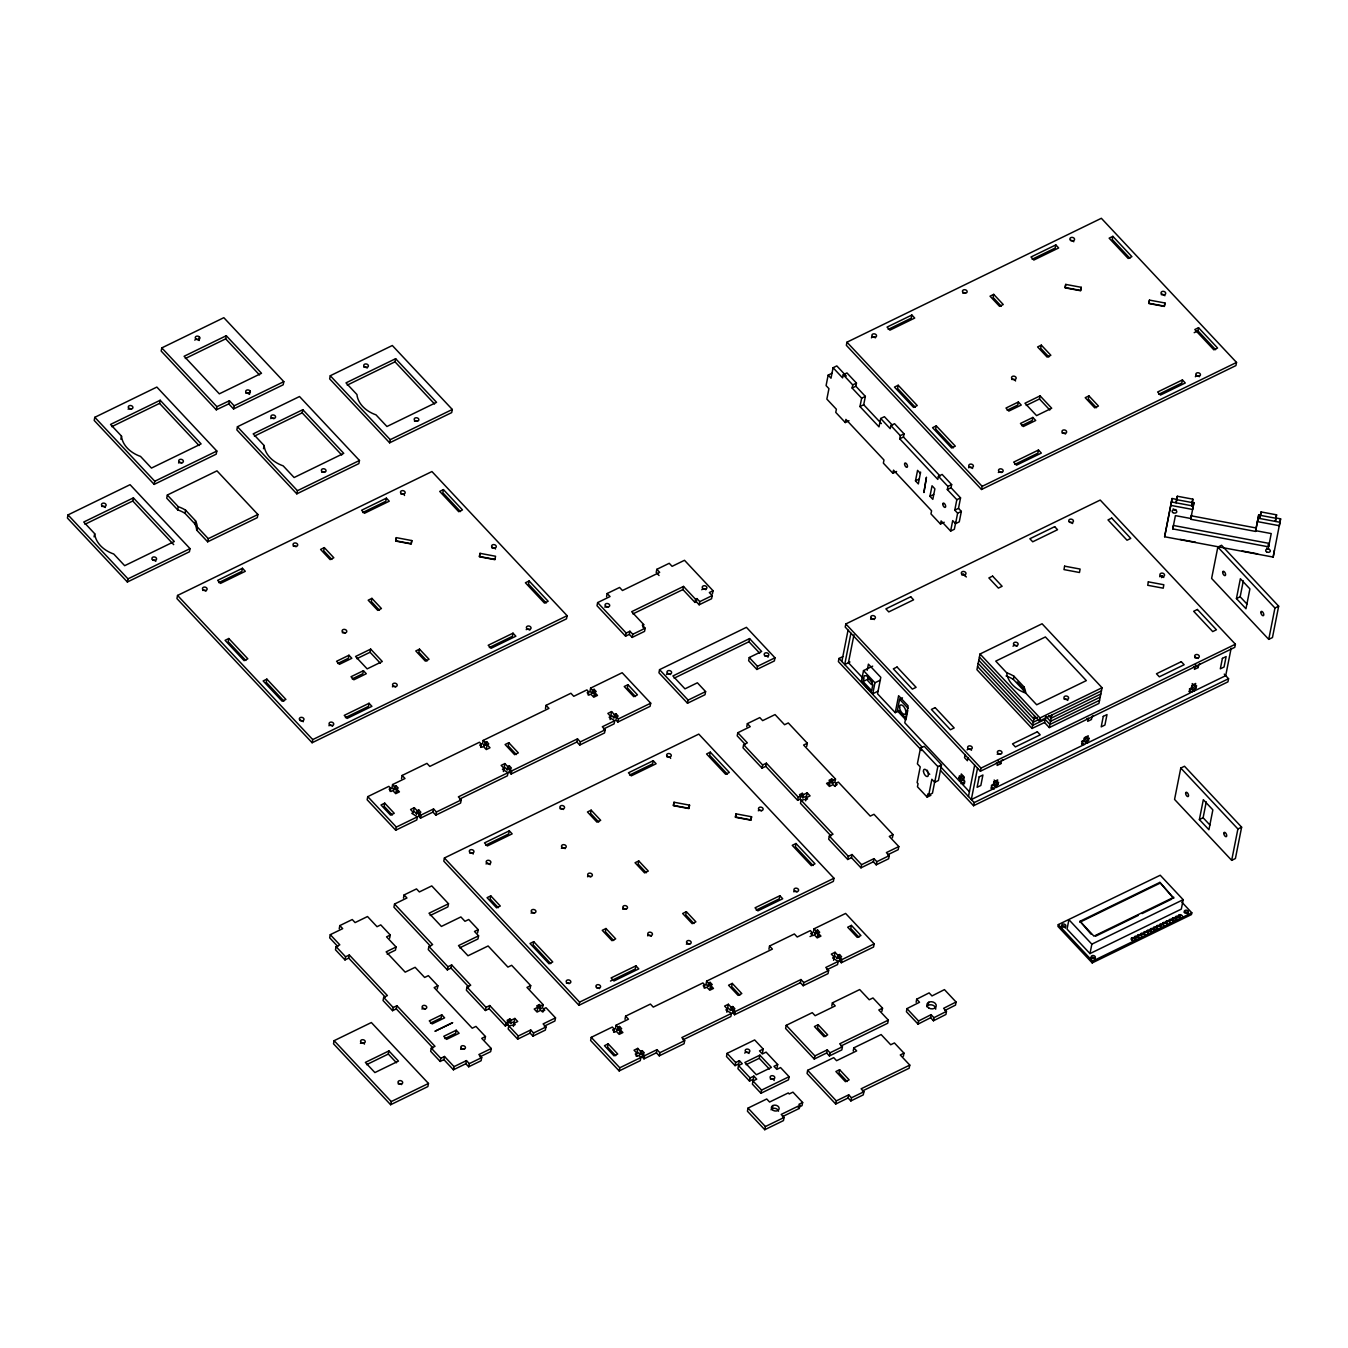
<?xml version="1.0" encoding="UTF-8"?>
<svg xmlns="http://www.w3.org/2000/svg" width="1348" height="1348" viewBox="0 0 1348 1348"><rect width="100%" height="100%" fill="white"/><g stroke="black" fill="none" stroke-linecap="round" stroke-linejoin="round"><path stroke-width="1.5" d="M1134.51 938.831L1136.061 938.815M930.625 1017.723L931.08 1014.673L918.561 1021.009L918.039 1024.109L930.625 1017.723L933.473 1020.773L945.942 1014.454L946.465 1011.371L943.6 1008.321L956.052 1002.002L944.442 989.617L931.99 995.936L929.126 992.886L916.674 999.205L916.151 1002.289M933.473 1020.773L933.928 1017.706L931.08 1014.673M916.674 999.205L919.521 1002.255L906.951 1008.624L906.429 1011.725L918.039 1024.109M928.165 1005.338L928.688 1002.255M956.052 1002.002L955.53 1005.086L944.864 1010.511M396.312 537.65L395.705 541.087L411.207 544.002L411.814 540.565L396.312 537.65L395.689 540.784L411.191 543.699L411.814 540.565M480.04 553.337L479.433 556.775L494.935 559.673L495.559 556.252L480.04 553.337L479.416 556.471L494.935 559.386M674.017 802.245L673.41 805.666L688.912 808.581L689.536 805.144L674.017 802.245L673.393 805.379L688.912 808.278L689.536 805.144M736.042 813.855L735.435 817.292L750.937 820.191L751.561 816.753L736.042 813.855L735.418 816.989L750.937 819.904L751.561 816.753M1065.729 284.411L1065.122 287.849L1080.624 290.747L1081.231 287.309L1065.729 284.411L1065.105 287.545L1080.624 290.443L1081.231 287.309M1149.456 300.099L1148.85 303.519L1164.352 306.434L1164.975 302.997L1149.456 300.099L1148.85 303.233L1164.352 306.131L1164.975 302.997M1192.222 502.282L1193.924 502.602L1190.688 519.266L1255.51 531.415L1258.729 514.751L1260.447 515.071L1261.071 511.937L1276.573 514.835L1275.949 517.969L1280.6 518.845L1273.169 557.078L1164.621 536.757L1172.052 498.507L1176.703 499.383L1177.326 496.249L1192.845 499.148L1191.598 505.719L1192.845 499.148M1172.052 498.507L1170.839 505.382L1192.694 509.477L1193.924 502.602M1177.326 496.249L1176.096 502.821L1176.72 499.687L1192.222 502.585M1172.777 528.905L1173.383 525.467L1269.209 543.413L1268.603 546.85L1172.777 528.905L1175.405 515.627L1190.907 518.525M1190.688 519.266L1191.514 515.088M1256.336 527.236L1255.713 530.674L1271.231 533.572L1268.603 546.85M1258.729 514.751L1257.515 521.625L1279.37 525.72L1280.6 518.845M1261.071 511.937L1259.824 518.508L1260.447 515.374L1275.949 518.272L1275.343 521.406L1276.573 514.835M1273.169 557.078L1274.382 550.22M68.023 514.902L67.4 518.036L127.369 581.999L189.428 551.787L190.034 548.636L130.065 484.69L68.023 514.902L127.993 578.865L127.369 581.999M94.815 417.307L94.192 420.441L154.161 484.387L216.202 454.175L216.826 451.041L156.857 387.078L94.815 417.307L154.784 481.253L154.161 484.387M94.074 536.841L94.697 533.707L83.745 522.03L133.385 497.867L174.313 541.508L124.673 565.688L113.737 554.011A28.662 21.13 11.2 0 1 94.697 533.707M120.865 439.246L121.488 436.112L110.536 424.435L160.176 400.255L201.105 443.913L151.465 468.076L140.529 456.416A28.662 21.13 11.2 0 1 121.488 436.112M233.558 408.95L283.198 384.787L283.821 381.653L223.835 317.69L161.794 347.902L161.17 351.053L216.287 409.826L228.789 403.878L229.413 400.744L234.181 405.815L233.558 408.95L228.789 403.878M84.958 524.271L132.761 501.001L133.385 497.867M111.749 426.676L159.553 403.389L160.176 400.255M167.337 495.036L166.714 498.17L177.666 509.847A28.662 21.13 11.2 0 1 184.996 513.335L194.938 523.934A28.662 21.13 11.2 0 1 196.707 530.135L207.659 541.812L257.299 517.649L257.906 514.498L216.977 470.856L167.337 495.036L178.29 506.696A28.662 21.13 11.2 0 1 185.62 510.201L195.544 520.8A28.662 21.13 11.2 0 1 197.33 527.001L208.283 538.678L207.659 541.812M198.813 340.1L199.437 336.966M177.666 509.847L178.29 506.696M184.996 513.335L185.62 510.201M185.316 358.517L225.672 338.853L226.279 335.719L261.512 373.278L219.32 393.835L184.103 356.276L226.279 335.719M177.548 595.445L176.925 598.579L312.113 742.731L566.497 618.833L567.12 615.699L431.933 471.547L177.548 595.445L312.736 739.597L312.113 742.731M216.287 409.826L216.91 406.692L229.413 400.744M194.938 523.934L195.544 520.8M196.707 530.135L197.33 527.001M237.45 426.743L236.844 429.877L296.813 493.84L358.854 463.611L359.478 460.477L299.509 396.531L237.45 426.743L297.436 490.706L296.813 493.84M249.279 393.902L249.886 390.768M263.5 448.682L264.124 445.548L253.188 433.871L302.811 409.691L343.757 453.349L294.117 477.529L283.164 465.852A28.662 21.13 11.2 0 1 264.124 445.548M228.789 638.514L225.065 640.334L244.106 660.638L247.83 658.818L228.789 638.514L228.166 641.648L245.842 660.503M242.455 568.266L217.635 580.365L220.482 583.398L245.302 571.316L242.455 568.266L241.831 571.4L218.78 582.639M254.401 436.112L302.188 412.842L302.811 409.691M266.87 679.122L263.146 680.942L282.187 701.23L285.911 699.427L266.87 679.122L266.247 682.256L283.923 701.112M330.277 375.738L329.653 378.872L389.639 442.818L451.681 412.606L452.305 409.472L392.319 345.509L330.277 375.738L390.246 439.684L389.639 442.818M324.312 547.625L320.588 549.445L330.108 559.589L333.832 557.769L324.312 547.625L323.688 550.759L331.861 559.454M347.228 385.107L395.015 361.82L395.638 358.686L436.567 402.344L386.943 426.507L375.991 414.847A28.662 21.13 11.2 0 1 356.95 394.543L345.998 382.866L395.638 358.686M348.964 655.246L336.562 661.295L339.41 664.345L351.828 658.296L348.964 655.246L348.357 658.279L337.725 663.469M386.387 498.17L361.584 510.252L364.432 513.302L389.252 501.203L386.387 498.17L385.781 501.304L362.73 512.526M371.913 598.377L368.189 600.197L377.71 610.341L381.433 608.538L371.913 598.377L371.29 601.511L379.462 610.223M363.438 670.681L351.019 676.73L353.884 679.78L366.285 673.73L363.438 670.681L362.831 673.714L352.199 678.903M356.816 658.7L370.06 652.247L370.683 649.113L382.293 661.497L367.162 668.878L355.552 656.493L370.683 649.113M369.066 703.285L344.246 715.367L347.093 718.417L371.913 706.335L369.066 703.285L368.442 706.419L345.391 717.641M389.656 938.174L390.28 935.04L380.759 924.88L377.036 926.699L367.515 916.539L355.097 922.588L352.249 919.538L339.831 925.587L342.695 928.637L330.277 934.67L329.67 937.82L337.826 946.515M339.224 928.721L339.831 925.587M330.277 934.67L339.797 944.83L336.073 946.633L335.467 949.784L344.987 959.928L348.711 958.108L349.317 954.974L387.398 995.582L383.674 997.402L383.051 1000.536L392.571 1010.68L396.295 1008.877L396.919 1005.743L435 1046.334L431.276 1048.154L430.652 1051.288L440.173 1061.449L443.896 1059.629L444.52 1056.495L454.04 1066.639L453.417 1069.79L443.896 1059.629M390.145 791.529L390.768 788.395L388.864 786.356L367.768 796.634L367.145 799.768L395.705 830.216L416.802 819.955L417.425 816.821L411.814 813.333L413.415 812.541L410.567 809.508L414.291 807.688L417.139 810.738L416.515 813.872L413.668 810.822L414.291 807.688M344.987 959.928L345.594 956.794L349.317 954.974M334.136 1040.673L333.512 1043.807L390.634 1104.72L427.855 1086.589L428.479 1083.455L371.357 1022.542L334.136 1040.673L391.24 1101.586L390.634 1104.72M443.441 489.61L439.718 491.413L458.758 511.718L462.482 509.915L443.441 489.61L442.818 492.745L460.494 511.6M384.736 803.155L381.012 804.975L390.532 815.119L394.256 813.316L384.736 803.155L384.113 806.289L392.268 815.001M480.731 747.399L481.354 744.264L479.45 742.243L429.81 766.405L426.945 763.372L402.142 775.454L404.99 778.504L392.588 784.553L391.965 787.687L393.869 789.709L395.486 788.934L396.093 785.783L398.199 788.024L396.582 788.816L395.958 791.95L397.576 791.158M419.514 649.146L415.791 650.949L425.311 661.11L429.035 659.29L419.514 649.146L418.891 652.28L427.046 660.975M393.869 789.709L394.492 786.575L396.093 785.783M401.519 778.588L402.142 775.454M395.705 830.216L396.329 827.082L417.425 816.821M430.181 915.511L447.89 906.884L448.513 903.75L431.764 885.906L419.363 891.938L416.498 888.905L404.097 894.937L406.944 897.987L394.543 904.036L393.919 907.17L430.585 946.262M416.515 813.872L418.133 813.08L418.756 809.946L420.846 812.187L419.245 812.962L418.621 816.113L420.525 818.135L432.927 812.086L433.551 808.952L436.415 812.001L435.792 815.136L432.927 812.086M403.473 898.071L404.097 894.937M420.525 818.135L421.149 815.001L433.551 808.952M390.28 935.04L386.556 936.843L396.076 947.004L395.453 950.138L387.179 954.165M392.571 1010.68L393.195 1007.546L396.919 1005.743M366.555 1064.667L388.308 1054.052L388.932 1050.918L398.469 1061.095L374.896 1072.57L365.359 1062.409L388.932 1050.918M444.402 857.985L443.778 861.136L578.966 1005.288L833.35 881.39L833.974 878.256L698.786 734.104L444.402 857.985L579.589 1002.137L578.966 1005.288M394.543 904.036L432.624 944.628L428.9 946.448L428.276 949.582L447.317 969.886L451.041 968.083L451.664 964.932L470.705 985.236L466.981 987.056L466.357 990.19L485.398 1010.495L489.122 1008.675L489.745 1005.541L505.921 1022.795L505.298 1025.946L489.122 1008.675M504.877 763.575L504.253 766.709L507.101 769.759L507.724 766.624L504.877 763.575L501.153 765.378L504 768.427L502.4 769.219L508.011 772.69L458.371 796.87L461.218 799.92L460.612 803.054L435.792 815.136M588.166 695.079L588.79 691.945L586.886 689.906L573.759 696.309L570.895 693.26L546.075 705.341L548.939 708.391L483.174 740.423L482.55 743.557L484.454 745.596L486.072 744.804L486.679 741.67L488.785 743.911L487.167 744.686L486.544 747.82M484.454 745.596L485.078 742.462L486.679 741.67M437.257 988.927L437.881 985.792L428.361 975.649L424.637 977.452L415.117 967.308L405.175 972.144L386.151 951.84L396.076 947.004M513.015 633.172L488.195 645.271L491.043 648.321L515.863 636.222L513.015 633.172L512.392 636.323L489.341 647.546M447.317 969.886L447.94 966.752L451.664 964.932M441.756 1014.808L429.287 1020.874L432.152 1023.924L444.621 1017.858L441.756 1014.808L441.133 1017.942L430.45 1023.149M529.124 580.971L525.4 582.774L544.44 603.078L548.164 601.275L529.124 580.971L528.5 584.105L546.176 602.96M440.173 1061.449L440.796 1058.315L444.52 1056.495M508.819 742.714L505.096 744.534L514.616 754.678L518.34 752.875L508.819 742.714L508.196 745.865L516.351 754.56M503.394 771.562L504 768.427M456.231 1030.243L443.762 1036.309L446.609 1039.359L459.095 1033.276L456.231 1030.243L455.607 1033.377L444.924 1038.583M576.877 741.99L579.724 745.04L580.348 741.889L577.5 738.856L576.877 741.99L511.111 774.022L509.207 771.983L509.83 768.849L511.431 768.057L509.342 765.832L508.718 768.967L507.101 769.759M508.011 772.69L507.387 775.825L459.584 799.111M477.596 932.782L478.22 929.648L468.7 919.505L464.976 921.307L460.881 916.943L441.403 926.43L429.018 913.236L448.513 903.75M478.22 929.648L474.496 931.468L478.591 935.832L477.967 938.966L459.685 947.863M511.111 774.022L511.734 770.888L577.5 738.856M490.773 895.864L487.049 897.684L496.57 907.827L500.293 906.025L490.773 895.864L490.15 898.998L498.305 907.71M509.308 830.823L484.488 842.904L487.353 845.954L512.156 833.873L509.308 830.823L508.685 833.957L485.634 845.179M465.835 1063.74L466.459 1060.606L469.306 1063.639L468.683 1066.79L465.835 1063.74L453.417 1069.79M485.398 1010.495L486.021 1007.36L489.745 1005.541M545.451 708.492L546.075 705.341M484.859 1039.679L485.465 1036.545L475.945 1026.401L472.221 1028.204L434.157 987.612L437.881 985.792M485.465 1036.545L481.741 1038.364L491.262 1048.508L478.86 1054.557L481.708 1057.607L481.101 1060.741L468.683 1066.79M491.262 1048.508L490.655 1051.659L480.006 1056.832M505.298 1025.946L507.792 1024.733L508.398 1021.599L507.168 1020.268L509.898 1018.953L511.128 1020.268L510.521 1023.402L509.274 1022.087L509.898 1018.953M511.128 1020.268L514.852 1018.448L517.716 1021.498L513.992 1023.317L515.222 1024.632L508.786 1025.845L508.162 1028.979L517.683 1039.139L530.084 1033.09L530.708 1029.956L533.555 1033.006L532.949 1036.14L530.084 1033.09M514.852 1018.448L514.228 1021.582L510.521 1023.402M513.369 1026.451L513.992 1023.317M712.435 593.878L713.058 590.744L684.498 560.296L672.096 566.329L669.231 563.296L656.83 569.328L659.678 572.378L622.456 590.508L619.591 587.458L607.19 593.508L610.037 596.557L597.636 602.59L597.012 605.741L625.573 636.189L629.297 634.369L629.92 631.235L632.768 634.285L632.145 637.419L629.297 634.369M533.724 941.662L530 943.482L549.04 963.786L552.764 961.966L533.724 941.662L533.1 944.813L550.776 963.651M517.683 1039.139L518.306 1036.005L530.708 1029.956M606.566 596.642L607.19 593.508M530.067 988.741L530.691 985.607L511.65 965.303L507.926 967.106L488.111 945.976L468.009 955.766L458.489 945.622L478.591 935.832M614.452 714.642L611.588 711.592L610.964 714.726L613.829 717.776L614.452 714.642L616.053 713.85L618.159 716.091L616.541 716.866L615.918 720.017L617.822 722.039L650.09 706.335L650.713 703.184L622.153 672.736L590.609 688.103L589.986 691.238L591.89 693.26L593.508 692.484L594.131 689.334L596.22 691.575L594.62 692.366L593.996 695.501L595.597 694.709L593.508 692.484M591.89 693.26L592.513 690.125L594.131 689.334M537.313 1010.343L537.936 1007.209L536.706 1005.894L539.436 1004.563L540.666 1005.878L540.043 1009.012L538.812 1007.697L539.436 1004.563M530.691 985.607L526.967 987.41L543.143 1004.664L542.536 1007.815L540.043 1009.012M542.907 1012.062L543.53 1008.927L546.007 1007.714L555.528 1017.875L554.904 1021.009L544.272 1026.182M555.528 1017.875L543.109 1023.907L545.974 1026.957L545.35 1030.091L532.949 1036.14M611.588 711.592L607.864 713.412L610.728 716.462L609.111 717.237L614.722 720.725L602.32 726.757L605.168 729.807L604.544 732.941L579.724 745.04M591.165 810.165L587.442 811.985L596.962 822.145L600.686 820.325L591.165 810.165L590.559 813.316L598.714 822.01M625.573 636.189L626.197 633.054L629.92 631.235M610.105 719.596L610.728 716.462M614.722 720.725L614.098 723.859L603.466 729.032M616.053 713.85L615.446 716.984L613.829 717.776M617.822 722.039L618.446 718.905L650.713 703.184M627.949 684.7L624.225 686.52L633.745 696.663L637.469 694.86L627.949 684.7L627.326 687.834L635.481 696.545M643.063 627.663L643.687 624.528L631.656 611.689L683.52 586.431L695.568 599.27L694.945 602.404L682.897 589.565L683.52 586.431M643.687 624.528L642.322 625.202L645.187 628.235L644.563 631.37L632.145 637.419M656.83 569.328L656.206 572.462L659.054 575.512M605.977 928.519L602.253 930.322L611.975 940.685L615.682 938.865L605.977 928.519L605.353 931.653L613.677 940.516M659.56 669.653L658.936 672.787L687.497 703.235L705.004 694.726L705.611 691.591L697.388 682.796L684.969 688.845L672.888 675.955L749.572 638.598L761.654 651.488L749.252 657.538L748.629 660.672L756.868 669.451L774.359 660.941L774.982 657.807L746.421 627.342L659.56 669.653L688.12 700.101L687.497 703.235M613.61 1032.231L614.233 1029.08L612.329 1027.058L591.233 1037.337L590.609 1040.471L619.17 1070.919L640.266 1060.657L640.89 1057.506L638.986 1055.484L637.368 1056.276L635.279 1054.035L636.879 1053.243L634.032 1050.21L637.756 1048.39L640.603 1051.44L639.98 1054.574L637.132 1051.524L637.756 1048.39M653.258 760.71L628.438 772.808L631.285 775.841L656.105 763.76L653.258 760.71L652.634 763.844L629.583 775.066M638.767 860.934L635.043 862.737L644.563 872.897L648.287 871.078L638.767 860.934L638.143 864.068L646.315 872.763M608.201 1043.858L604.477 1045.677L613.997 1055.821L617.721 1054.001L608.201 1043.858L607.577 1046.992L615.733 1055.703M696.309 601.747L696.933 598.596L699.781 601.646L699.157 604.78L696.309 601.747L694.945 602.404M704.195 988.101L704.819 984.967L702.915 982.945L653.274 1007.108L650.427 1004.075L625.607 1016.156L628.454 1019.206L616.053 1025.238L615.429 1028.389L617.333 1030.411L618.951 1029.619L619.558 1026.485L621.664 1028.726L620.046 1029.501L619.423 1032.652L621.04 1031.86L618.951 1029.619M617.333 1030.411L617.957 1027.277L619.558 1026.485M624.983 1019.29L625.607 1016.156M635.919 965.842L611.099 977.923L613.963 980.973L638.784 968.875L635.919 965.842L635.296 968.976L610.476 981.058M713.058 590.744L709.334 592.564L712.182 595.597L711.576 598.748L699.157 604.78M619.17 1070.919L619.794 1067.785L640.89 1057.506M636.273 1056.394L636.879 1053.243M639.98 1054.574L641.597 1053.782L642.221 1050.648L644.31 1052.889L642.71 1053.664L642.086 1056.798L643.99 1058.837L656.392 1052.788L657.015 1049.654L659.88 1052.704L659.256 1055.838L656.392 1052.788M643.99 1058.837L644.614 1055.703L657.015 1049.654M710.295 752.15L706.571 753.97L725.612 774.274L729.335 772.455L710.295 752.15L709.671 755.284L727.364 774.14M686.368 911.686L682.644 913.506L692.164 923.65L695.888 921.847L686.368 911.686L685.744 914.82L693.917 923.532M674.135 678.179L748.949 641.749L749.572 638.598M806.711 746.371L807.334 743.237L788.294 722.932L784.57 724.735L775.049 714.592L762.648 720.624L759.783 717.591L747.382 723.623L750.229 726.673L737.828 732.722L737.204 735.856L745.36 744.551M756.868 669.451L757.492 666.316L774.982 657.807M728.341 1004.277L727.718 1007.411L730.565 1010.461L731.189 1007.31L728.341 1004.277L724.617 1006.08L727.465 1009.13L725.864 1009.922L731.475 1013.393L681.835 1037.572L684.683 1040.622L684.076 1043.756L659.256 1055.838M746.758 726.757L747.382 723.623M737.828 732.722L747.348 742.866L743.624 744.686L743.001 747.82L762.041 768.124L765.765 766.304L766.389 763.17L798.269 797.174L797.645 800.324L765.765 766.304M810.03 936.557L811.631 935.782L812.254 932.648L810.35 930.609L797.224 937.012L794.36 933.962L769.539 946.043L772.404 949.093L706.638 981.125L706.015 984.259L707.919 986.298L709.537 985.506L710.143 982.372L712.25 984.596L710.632 985.388L710.008 988.522L711.626 987.747M831.868 373.329L828.144 375.148L826.088 385.595L828.936 388.645L826.863 399.109L836.383 409.253L835.76 412.387L845.28 422.547L849.004 420.728M707.919 986.298L708.543 983.164L710.143 982.372M846.325 376.075L836.805 365.915L833.081 367.734L831.008 378.198L828.144 375.148M762.041 768.124L762.665 764.99L766.389 763.17M846.965 342.19L846.342 345.324L981.529 489.476L1235.914 365.594L1236.537 362.444L1101.35 218.292L846.965 342.19L982.153 486.342L981.529 489.476M892.561 425.378L884.406 416.684L880.682 418.487L879.014 426.861L859.973 406.557L861.642 398.182L852.121 388.039L855.845 386.219L856.469 383.085L846.948 372.941L843.225 374.744L842.601 377.878L833.081 367.734M732.284 983.417L728.56 985.236L738.081 995.38L741.804 993.577L732.284 983.417L731.661 986.551L739.816 995.262M726.858 1012.264L727.465 1009.13M845.28 422.547L845.904 419.397L883.985 460.005L883.361 463.139L892.881 473.3L896.605 471.48M852.121 388.039L852.745 384.905L856.469 383.085M731.475 1013.393L730.852 1016.527L683.048 1039.813M730.565 1010.461L732.183 1009.669L732.807 1006.535L734.896 1008.759L733.295 1009.551L732.672 1012.685L734.576 1014.724L800.341 982.692L800.965 979.541L803.812 982.591L803.189 985.725L800.341 982.692M734.576 1014.724L735.199 1011.573L800.965 979.541M727.111 1053.361L726.488 1056.512L735.048 1065.645L738.771 1063.825L739.395 1060.691L742.259 1063.74L738.536 1065.543L737.912 1068.694L749.522 1081.079L753.246 1079.259L753.869 1076.125L756.734 1079.175L753.01 1080.978L752.386 1084.112L760.946 1093.262L788.496 1079.832L789.119 1076.698L780.543 1067.565L776.836 1069.385L773.971 1066.335L777.695 1064.516L766.085 1052.131L762.361 1053.951L759.497 1050.901L763.221 1049.081L754.661 1039.948L727.111 1053.361L735.671 1062.51L735.048 1065.645M859.973 406.557L863.697 404.737L865.365 396.379L855.845 386.219M768.916 949.194L769.539 946.043M779.869 895.729L755.049 907.811L757.896 910.86L782.716 898.779L779.869 895.729L779.245 898.863L756.194 910.085M802.245 793.315L801.622 796.466L802.869 797.78L803.492 794.646L802.245 793.315L799.516 794.646L800.763 795.977L800.139 799.111L797.645 800.324M803.492 794.646L807.216 792.826L810.064 795.876L806.34 797.679L807.587 799.01L801.133 800.223L800.51 803.357L831.008 835.895M795.977 843.511L792.253 845.331L811.294 865.635L815.018 863.815L795.977 843.511L795.354 846.662L813.029 865.5M749.522 1081.079L750.145 1077.928L753.869 1076.125M805.716 800.83L806.34 797.679M807.216 792.826L806.593 795.96L802.869 797.78M748.056 1108.09L747.432 1111.224L764.771 1129.708L783.441 1120.609L784.064 1117.475L781.2 1114.425L799.886 1105.326L798.926 1104.315L802.65 1102.495L792.944 1092.15L789.22 1093.953L788.26 1092.942L769.59 1102.041L766.726 1098.991L748.056 1108.09L765.378 1126.557L764.771 1129.708M746.118 1064.684L759.261 1058.298L759.884 1055.164L771.393 1067.431L756.38 1074.744L744.854 1062.477L759.884 1055.164M842.77 656.611L838.995 658.447L838.372 661.582L921.779 750.533M845.836 623.956L845.213 627.09L980.384 771.241L1234.768 647.343L1235.391 644.209L1100.221 500.057L845.836 623.956L981.007 768.107L980.384 771.241M762.597 1052.232L763.221 1049.081M841.86 661.497L848.061 630.123M911.871 315.028L887.051 327.109L889.916 330.159L914.719 318.061L911.871 315.028L911.248 318.162L888.197 329.384M898.206 385.258L894.482 387.078L913.523 407.382L917.247 405.563L898.206 385.258L897.583 388.409L915.258 407.248M892.881 473.3L893.505 470.166L931.586 510.774L930.962 513.908L940.483 524.052L941.106 520.918L950.626 531.078L952.699 520.614L955.547 523.664L957.619 513.2L954.772 510.167L956.827 499.704L947.324 489.56L951.031 487.74L951.654 484.606L942.134 474.445L938.41 476.265L937.804 479.399L899.723 438.791L903.446 436.988L904.053 433.854L894.533 423.693L890.826 425.513L890.202 428.647L880.682 418.487M850.925 633.172L844.707 664.547L849.981 661.969M760.946 1093.262L761.569 1090.111L789.119 1076.698M853.958 634.841L848.431 662.727L863.782 679.089M831.783 778.942L831.16 782.076L832.407 783.39L833.013 780.256L831.783 778.942L829.054 780.273L830.284 781.587L829.66 784.721L828.43 783.407M899.723 438.791L900.329 435.657L904.053 433.854M777.071 1067.65L777.695 1064.516M881.912 1011.286L882.536 1008.152L872.965 997.958L869.241 999.761L859.687 989.567L832.39 1002.861L835.238 1005.911L815.136 1015.701L812.271 1012.651L786.221 1025.339L785.598 1028.473L814.259 1059.039L826.661 1052.99L827.284 1049.856L830.048 1052.805L829.424 1055.939L826.661 1052.99M807.334 743.237L803.61 745.04L835.507 779.043L834.884 782.194L832.407 783.39M835.255 786.44L835.878 783.306L838.355 782.093L870.252 816.096L873.976 814.293L893.016 834.597L892.393 837.731M772.252 1108.679L772.876 1105.545M801.133 800.223L833.013 834.227L829.306 836.046L828.683 839.181L847.724 859.485L851.447 857.665L852.054 854.531L861.574 864.691L860.968 867.826L851.447 857.665M872.661 666.148L863.512 670.596L861.338 681.582L872.763 693.765L877.801 691.305M837.917 955.344L835.052 952.295L834.429 955.429L837.293 958.479L837.917 955.344L839.518 954.553L841.624 956.794L840.006 957.569L839.383 960.72L841.287 962.742L873.555 947.021L874.178 943.886L845.617 913.439L814.074 928.789L813.451 931.94L815.355 933.962L816.972 933.17L817.596 930.036L819.685 932.277L818.084 933.052L817.461 936.203L819.062 935.411L816.972 933.17M863.091 681.532L864.22 675.786L866.545 675.719L871.297 680.791L872.796 684.919L871.65 690.665L863.091 681.532L868.516 678.886M867.202 670.327L868.415 664.16L880.8 677.353L877.548 693.782L895.257 712.654L898.981 710.851M815.355 933.962L815.978 930.828L817.596 930.036M872.763 693.765L874.936 682.779L880.429 680.117M920.6 472.053L918.342 483.915L915.477 480.865L917.567 470.368L920.414 473.401M847.724 859.485L848.347 856.351L852.054 854.531M782.447 1116.65L799.263 1108.46L799.886 1105.326M903.362 1056.276L903.986 1053.142L894.415 1042.948L890.691 1044.751L881.12 1034.556L853.823 1047.851L856.671 1050.901L836.569 1060.691L833.721 1057.641L807.654 1070.329L807.048 1073.463L835.693 1104.029L848.111 1097.98L848.718 1094.846L851.481 1097.794L850.858 1100.928L848.111 1097.98M835.052 952.295L831.328 954.114L834.193 957.147L832.575 957.939L838.186 961.41L825.785 967.46L828.632 970.509L828.009 973.644L803.189 985.725M936.287 425.867L932.563 427.687L951.604 447.991L955.328 446.171L936.287 425.867L935.664 429.001L953.339 447.856M802.65 1102.495L802.026 1105.63L798.302 1107.449L799.263 1108.46M818.169 1024.716L814.445 1026.536L823.965 1036.679L827.689 1034.876L818.169 1024.716L817.545 1027.85L825.717 1036.561M814.259 1059.039L814.883 1055.905L827.284 1049.856M833.57 960.298L834.193 957.147M929.952 496.3L932.041 485.786L934.889 488.835L932.816 499.35L929.952 496.3L933.675 494.48M838.186 961.41L837.563 964.561L826.931 969.734M837.293 958.479L838.911 957.687L839.518 954.553M831.767 1005.996L832.39 1002.861M841.287 962.742L841.91 959.608L874.178 943.886M851.414 925.402L847.69 927.222L857.21 937.365L860.934 935.546L851.414 925.402L850.79 928.536L858.946 937.248M895.257 712.654L898.611 695.72L908.131 705.863L904.778 722.814L959.81 781.503L963.534 779.683M902.503 697.876L899.605 699.275L897.33 710.784L905.89 719.916L907.794 710.329M873.369 861.776L873.993 858.642L876.84 861.692L876.217 864.826L873.369 861.776L860.968 867.826M947.324 489.56L947.93 486.409L951.654 484.606M882.536 1008.152L878.812 1009.972L888.332 1020.116L839.686 1043.807L842.449 1046.756L841.826 1049.89L829.424 1055.939M839.619 1069.705L835.895 1071.525L845.415 1081.669L849.139 1079.866L839.619 1069.705L838.995 1072.84L847.151 1081.551M993.729 294.37L990.022 296.189L999.542 306.333L1003.249 304.53L993.729 294.37L993.122 297.504L1001.278 306.215M835.693 1104.029L836.316 1100.895L848.718 1094.846M893.016 834.597L889.292 836.4L898.813 846.561L886.394 852.593L889.259 855.643L888.635 858.777L876.217 864.826M955.732 522.283L954.35 529.259L950.626 531.078M954.772 510.167L958.495 508.348L960.551 497.884L951.031 487.74M853.2 1050.985L853.823 1047.851M958.495 508.348L961.343 511.398L959.27 521.845L955.547 523.664M898.813 846.561L898.189 849.695L887.557 854.868M927.154 797.123L927.778 793.989L928.738 795L931.856 779.279L934.703 782.312L938.427 780.509L941.544 764.771L924.223 746.286L920.499 748.106L917.381 763.844L920.229 766.894L917.112 782.615L918.072 783.643L917.449 786.777L927.154 797.123L930.878 795.32M903.986 1053.142L900.262 1054.962L909.782 1065.105L861.136 1088.796L863.9 1091.745L863.276 1094.879L850.858 1100.928M934.787 781.385L932.462 793.197L928.738 795M934.703 782.312L937.82 766.591L941.544 764.771M888.332 1020.116L887.709 1023.25L840.95 1046.031M1018.38 402.007L1005.979 408.04L1008.826 411.089L1021.245 405.057L1018.38 402.007L1017.791 405.04L1007.141 410.213M1055.821 244.915L1031.001 256.996L1033.849 260.046L1058.669 247.965L1055.821 244.915L1055.198 248.049L1032.147 259.271M1044.548 722.511L1049.317 727.583L1098.94 703.42L1102.057 687.733L1042.071 623.77L980.03 653.999L976.929 669.686L1032.046 728.459L1044.548 722.511L1045.795 716.243L1050.547 721.315L1100.187 697.135M1041.33 345.139L1037.606 346.942L1047.126 357.102L1050.85 355.282L1041.33 345.139L1040.707 348.273L1048.879 356.967M959.81 781.503L960.231 779.414L958.984 778.099L959.439 775.791L960.686 777.105L961.309 773.971L964.157 777.021L963.534 780.155L964.78 781.469L964.325 783.778L963.079 782.463L962.674 784.553L969.465 791.798M965.151 754.526L964.528 757.66L967.392 760.71L968.016 757.576M1032.854 417.442L1020.453 423.474L1023.3 426.524L1035.719 420.475L1032.854 417.442L1032.248 420.458L1021.615 425.648M1026.232 405.445L1039.476 398.991L1040.1 395.857L1051.71 408.242L1036.578 415.622L1024.969 403.237L1040.1 395.857M909.782 1065.105L909.159 1068.239L862.383 1091.021M968.471 796.516L974.671 765.142M1038.482 450.03L1013.662 462.128L1016.527 465.161L1041.347 453.08L1038.482 450.03L1037.859 453.181L1014.825 464.403M977.536 768.192L971.318 799.566L992.414 789.288L992.836 787.198L991.218 787.973L991.673 785.682L993.291 784.89L993.914 781.756L997.638 779.936L997.015 783.087L994.15 780.037M940.483 770.466L973.559 805.733L974.183 802.599L1228.567 678.701L1224.254 674.101M1024.194 692.08A28.662 21.13 11.2 0 0 1023.351 690.041L1013.41 679.443L1014.033 676.308A28.662 21.13 11.2 0 0 1006.703 672.804L995.751 661.127L1045.391 636.947L1086.336 680.605L1036.696 704.785L1025.744 693.108A28.662 21.13 11.2 0 1 1006.703 672.804M993.291 784.418L996.138 787.468L998.632 782.295L997.015 783.087M996.155 763.103L997.756 762.311L997.132 765.445L1000.856 763.625L1001.48 760.491L1003.097 759.716M1112.858 236.355L1109.134 238.175L1128.175 258.462L1131.899 256.659L1112.858 236.355L1112.235 239.489L1129.927 258.344M1023.351 690.041L1023.975 686.907L1014.033 676.308M1088.931 395.891L1085.207 397.694L1094.728 407.854L1098.451 406.034L1088.931 395.891L1088.308 399.025L1096.48 407.719M1032.046 728.459L1034.539 715.906M979.406 657.133L1039.392 721.079L1040.016 717.945L1102.057 687.733M1049.317 727.583L1051.794 715.047M1083.876 740.305L1086.724 743.355L1089.218 738.182L1087.6 738.957L1088.224 735.823L1084.5 737.642L1083.876 740.777L1082.259 741.552L1081.804 743.86L1083.421 743.068L1083 745.158L996.138 787.468M1089.993 953.592L1091.846 944.173L1068.913 919.707L1067.043 929.126L1089.993 953.592L1181.32 909.108L1183.173 899.689L1160.24 875.24L1058.281 924.593L1057.927 926.379L1092.2 962.91L1191.464 914.567L1191.817 912.798L1181.825 902.132M1182.432 379.934L1157.612 392.015L1160.46 395.065L1185.28 382.984L1182.432 379.934L1181.808 383.068L1158.758 394.29M1090.987 934.13L1080.018 921.291L1159.87 882.401L1173.619 898.206L1159.87 882.401M1194.193 332.67L1197.917 330.85L1198.541 327.716L1217.581 348.02L1213.857 349.84L1194.817 329.535L1198.541 327.716M1164.621 536.757L1171.446 501.945L1193.317 506.039M1161.622 577.652L1162.027 575.562M1092.2 962.91L1092.554 961.141L1191.817 912.798M1217.834 547.086L1211.616 578.444L1268.738 639.356L1272.461 637.553L1278.662 606.179L1221.558 545.266L1217.834 547.086L1274.938 607.999L1268.738 639.356M1193.452 667.007L1195.069 666.215L1194.446 669.349L1198.17 667.546L1198.793 664.396L1200.394 663.62M1191.312 687.969L1194.176 691.019L1196.653 685.846L1195.036 686.638L1195.659 683.487L1191.935 685.306L1191.312 688.44L1189.711 689.232L1189.256 691.524L1190.857 690.749L1190.453 692.838L1086.724 743.355M1180.781 768.057L1174.563 799.431L1231.684 860.344L1235.408 858.524L1241.626 827.167L1184.504 766.254L1180.781 768.057L1237.902 828.969L1231.684 860.344M1236.436 598.579L1240.362 578.713L1249.899 588.891L1245.973 608.757L1236.436 598.579L1240.16 596.776L1243.311 580.887M1231.145 648.22L1225.703 675.668L1194.176 691.019M1255.51 531.415L1258.122 518.188L1279.993 522.283M1199.383 819.567L1203.326 799.701L1212.863 809.862L1208.92 829.728L1199.383 819.567L1203.107 817.747L1206.258 801.858M1228.567 678.701L1227.944 681.852L973.559 805.733M1153.433 929.463L1154.916 929.446M1175.49 918.713L1176.989 918.713M1172.49 919.993L1173.586 919.976M1178.792 916.926L1180.191 917.331M933.928 1017.706L946.465 1011.371M234.181 405.815L283.821 381.653M154.784 481.253L216.826 451.041M390.246 439.684L452.305 409.472M297.436 490.706L359.478 460.477M208.283 538.678L257.906 514.498M127.993 578.865L190.034 548.636M861.642 398.182L865.365 396.379M312.736 739.597L567.12 615.699M632.886 613.93L682.897 589.565M915.477 480.865L919.201 479.062M695.568 599.27L696.933 598.596M632.768 634.285L645.187 628.235M699.781 601.646L712.182 595.597M982.153 486.342L1236.537 362.444M956.827 499.704L960.551 497.884M390.768 788.395L389.151 789.17L391.24 791.411L392.858 790.619L395.722 793.669L399.429 791.849L396.582 788.816M481.354 744.264L479.736 745.056L481.826 747.281L483.443 746.506L486.308 749.555L490.015 747.736L487.167 744.686M588.79 691.945L587.189 692.72L589.278 694.961L590.896 694.169L593.743 697.219L597.467 695.399L594.62 692.366M957.619 513.2L961.343 511.398M940.483 524.052L944.207 522.249M417.139 810.738L418.756 809.946M507.724 766.624L509.342 765.832M418.621 816.113L420.222 815.321L418.133 813.08M509.207 771.983L510.808 771.208M436.415 812.001L461.218 799.92M580.348 741.889L605.168 729.807M688.12 700.101L705.611 691.591M798.269 797.174L800.763 795.977M830.284 781.587L826.56 783.407L829.424 786.44L833.148 784.637L834.378 785.951L837.108 784.62L835.878 783.306M833.013 780.256L835.507 779.043M1039.392 721.079L1101.434 690.867M1274.938 607.999L1278.662 606.179M1100.811 694.001L1051.17 718.181L1048.795 715.636M1099.564 700.286L1049.94 724.449L1045.172 719.377L1032.669 725.325L977.553 666.535M958.984 778.099L962.708 776.279L963.955 777.594L960.231 779.414M981.007 768.107L1235.391 644.209M1086.741 718.973L1088.341 718.198L1087.718 721.332L1091.442 719.512L1092.065 716.378L1093.683 715.586M1193.351 685.104L1191.733 685.879L1194.581 688.929M505.921 1022.795L508.398 1021.599M537.936 1007.209L534.212 1009.029L537.077 1012.062L540.801 1010.259L542.031 1011.573L544.761 1010.242L543.53 1008.927M540.666 1005.878L543.143 1004.664M579.589 1002.137L833.974 878.256M861.574 864.691L873.993 858.642M454.04 1066.639L466.459 1060.606M876.84 861.692L889.259 855.643M391.24 1101.586L428.479 1083.455M469.306 1063.639L481.708 1057.607M533.555 1033.006L545.974 1026.957M614.233 1029.08L612.615 1029.872L614.705 1032.113L616.322 1031.321L619.187 1034.371L622.894 1032.551L620.046 1029.501M704.819 984.967L703.201 985.759L705.29 987.983L706.908 987.208L709.773 990.241L713.48 988.438L710.632 985.388M812.254 932.648L810.654 933.423L812.743 935.664L814.361 934.872L817.208 937.922L820.932 936.102L818.084 933.052M640.603 1051.44L642.221 1050.648M731.189 1007.31L732.807 1006.535M642.086 1056.798L643.687 1056.023L641.597 1053.782M732.672 1012.685L734.272 1011.91L732.183 1009.669M839.383 960.72L841 959.928L838.911 957.687M659.88 1052.704L684.683 1040.622M803.812 982.591L828.632 970.509M735.671 1062.51L739.395 1060.691M1237.902 828.969L1241.626 827.167M1079.832 922.234L1159.668 883.344M830.048 1052.805L842.449 1046.756M1173.805 897.263L1093.953 936.152L1080.018 921.291M1095.638 936.186L1138.335 915.393M1142.042 913.59L1171.749 899.116M1091.846 944.173L1183.173 899.689M765.378 1126.557L784.064 1117.475M851.481 1097.794L863.9 1091.745M1037.488 717.355L1033.916 719.04L978.783 660.267M1040.437 718.787L1033.293 722.191L978.176 663.401M1150.569 930.642L1151.664 930.845M1131.663 939.842L1132.859 940.196M1191.295 515.829L1256.117 527.978M1180.123 539.352L1195.625 542.267M1242.148 550.978L1257.65 553.876M1197.917 330.85L1215.593 349.705M1240.16 596.776L1246.967 604.039M1039.476 398.991L1049.806 410.011M1195.305 664.497L1198.17 667.546M1192.188 683.588L1196.198 688.137M903.446 436.988L940.112 476.08M843.225 374.744L852.745 384.905M890.826 425.513L900.329 435.657M938.41 476.265L947.93 486.409M863.697 404.737L881.39 423.592M1203.107 817.747L1209.914 825.01M963.466 573.928L966.331 576.978M1088.763 740.473L1085.898 737.423L1084.281 738.215L1087.145 741.265M1017.218 682.021L1024.261 689.536M980.03 653.999L1040.016 717.945M1182.887 917.145C1181.674 912.36 1174.917 915.359 1180.646 918.224M1179.736 918.679C1178.523 913.893 1171.766 916.893 1177.495 919.757M1176.585 920.212C1175.372 915.427 1168.615 918.426 1174.344 921.307M1173.434 921.746C1172.221 916.96 1165.464 919.959 1171.193 922.841M1170.283 923.279C1169.07 918.494 1162.313 921.493 1168.042 924.374M1167.132 924.812C1165.919 920.027 1159.162 923.026 1164.891 925.908M1163.981 926.346C1162.768 921.56 1156.011 924.56 1161.74 927.441M1160.813 927.879C1159.617 923.094 1152.86 926.093 1158.589 928.974M1157.662 929.429C1156.466 924.644 1149.692 927.643 1155.438 930.508M998.009 760.592L1000.856 763.625M1154.511 930.962C1153.315 926.177 1146.541 929.176 1152.287 932.041M1151.361 932.496C1150.164 927.71 1143.39 930.71 1149.136 933.574M1148.21 934.029C1147.013 929.244 1140.24 932.243 1145.985 935.108M1145.059 935.563C1143.862 930.777 1137.089 933.776 1142.834 936.658M1141.908 937.096C1140.711 932.31 1133.938 935.31 1139.683 938.191M998.177 784.587L995.313 781.554L993.695 782.329L996.56 785.379M1138.757 938.629C1137.56 933.844 1130.787 936.843 1136.533 939.725M1135.606 940.163C1134.409 935.377 1127.636 938.376 1133.365 941.258M899.605 699.275L908.164 708.425M863.512 670.596L874.936 682.779M898.577 710.413L905.671 717.979M838.995 658.447L922.403 747.399M939.674 765.799L974.183 802.599M920.499 748.106L937.82 766.591M1058.281 924.593L1092.554 961.141M748.949 641.749L759.699 653.207M749.252 657.538L757.492 666.316M395.015 361.82L434.545 403.979M743.624 744.686L762.665 764.99M829.306 836.046L848.347 856.351M597.636 602.59L626.197 633.054M906.951 1008.624L918.561 1021.009M590.609 688.103L592.513 690.125M616.541 716.866L618.446 718.905M814.074 928.789L815.978 930.828M840.006 957.569L841.91 959.608M302.188 412.842L341.718 454.984M225.672 338.853L259.473 374.913M161.794 347.902L216.91 406.692M786.221 1025.339L814.883 1055.905M807.654 1070.329L836.316 1100.895M483.174 740.423L485.078 742.462M509.83 768.849L511.734 770.888M706.638 981.125L708.543 983.164M733.295 1009.551L735.199 1011.573M159.553 403.389L199.066 445.548M759.261 1058.298L769.337 1069.048M370.06 652.247L380.389 663.267M738.536 1065.543L750.145 1077.928M753.01 1080.978L761.569 1090.111M132.761 501.001L173.69 544.643M392.588 784.553L394.492 786.575M419.245 812.962L421.149 815.001M616.053 1025.238L617.957 1027.277M642.71 1053.664L644.614 1055.703M367.768 796.634L396.329 827.082M591.233 1037.337L619.794 1067.785M506.545 1023.418L507.792 1024.733M508.786 1025.845L518.306 1036.005M451.041 968.083L468.716 986.921M428.9 946.448L447.94 966.752M466.981 987.056L486.021 1007.36M348.711 958.108L385.376 997.217M396.295 1008.877L432.978 1047.969M336.073 946.633L345.594 956.794M383.674 997.402L393.195 1007.546M431.276 1048.154L440.796 1058.315M388.308 1054.052L396.481 1062.78M178.559 462.971A2.359 1.752 11.2 0 1 181.862 462.937M128.111 409.169A2.359 1.752 11.2 0 1 131.396 409.135M152.745 560.111A2.359 1.752 11.2 0 1 155.812 561.324M101.757 506.494A2.359 1.752 11.2 0 1 105.346 507.522M414.459 421.115A2.359 1.752 11.2 0 1 417.324 421.368M364.011 367.313A2.359 1.752 11.2 0 1 367.296 367.937M1268.316 545.232A2.359 1.601 10.1 0 1 1267.794 544.963M1175.961 509.628A2.359 1.601 10.1 0 1 1173.198 508.853M1268.906 548.889A2.359 1.601 10.1 0 1 1266.749 548.063M1161.319 294.707A2.359 1.752 11.2 0 1 1164.908 295.751M1195.339 376.766A2.359 1.752 11.2 0 1 1199.366 376.732M998.346 472.491A2.359 1.752 11.2 0 1 1001.631 472.457M968.589 467.756A2.359 1.752 11.2 0 1 972.616 468.514M871.415 337.859A2.359 1.752 11.2 0 1 875.459 337.809M962.742 293.072A2.359 1.752 11.2 0 1 965.067 293.055M1070.716 240.567A2.359 1.752 11.2 0 1 1073.783 241.781M1062.258 433.315A2.359 1.752 11.2 0 1 1065.543 433.921M1011.809 379.513A2.359 1.752 11.2 0 1 1015.55 380.995M929.732 774.291A3.943 1.904 64 0 1 928.502 772.977M927.98 772.118A3.943 1.904 64 0 1 927.306 770.23M1184.302 912.428A2.123 1.567 11.2 0 1 1187.268 912.394A2.123 1.567 11.2 0 1 1187.655 914.652M1061.735 928.216A2.123 1.567 11.2 0 1 1061.449 927.828M1061.449 926.615A2.123 1.567 11.2 0 1 1064.212 926.009A2.123 1.567 11.2 0 1 1065.358 928.182M1091.24 959.692A2.123 1.567 11.2 0 1 1090.97 959.304M1091.24 957.754A2.123 1.567 11.2 0 1 1095.014 959.254M1064.229 699.376A2.359 1.752 11.2 0 1 1067.818 700.421M1013.022 646.231A2.359 1.752 11.2 0 1 1017.049 646.197M770.399 1079.04A2.359 1.752 11.2 0 1 774.156 1080.54M744.719 1053.108A2.359 1.752 11.2 0 1 749.05 1053.479M926.683 1006.686A4.735 3.555 9.6 0 1 932.26 1005.018A4.735 3.555 9.6 0 1 935.68 1009.197M771.022 1109.775A3.943 2.915 11.2 0 1 775.151 1108.359A3.943 2.915 11.2 0 1 778.504 1111.173M460.645 1049.334A2.359 1.752 11.2 0 1 463.948 1049.3M421.958 1009.029A2.359 1.752 11.2 0 1 425.243 1008.995M360.405 1043.352A2.359 1.752 11.2 0 1 364.432 1044.11M398.283 1083.977A2.359 1.752 11.2 0 1 401.586 1084.584M666.502 674.573A2.359 1.752 11.2 0 1 670.529 674.539M764.99 655.971A2.359 1.752 11.2 0 1 768.04 657.201M701.786 589.75A2.359 1.752 11.2 0 1 705.813 589.716M604.881 607.156A2.359 1.752 11.2 0 1 608.167 607.122M245.976 393.296A2.359 1.752 11.2 0 1 249.582 394.341M194.786 340.151A2.359 1.752 11.2 0 1 199.116 340.538M321.65 472.12A2.359 1.752 11.2 0 1 324.497 472.373M270.763 418.605A2.359 1.752 11.2 0 1 274.048 418.571M491.885 547.962A2.359 1.752 11.2 0 1 495.491 549.007M526.226 629.651A2.359 1.752 11.2 0 1 529.949 629.988M328.929 725.746A2.359 1.752 11.2 0 1 332.636 726.083M300.132 720.54A2.359 1.752 11.2 0 1 303.199 721.77M202.739 590.441A2.359 1.752 11.2 0 1 206.025 591.064M293.325 546.328A2.359 1.752 11.2 0 1 296.189 546.58M400.777 493.991A2.359 1.752 11.2 0 1 404.518 495.491M392.403 686.84A2.359 1.752 11.2 0 1 395.689 686.806M342.375 632.751A2.359 1.752 11.2 0 1 345.24 633.004M486.038 863.95A2.376 1.752 11.2 0 1 490.099 864.708M561.391 848.296A2.376 1.752 11.2 0 1 565.132 848.65M587.543 876.773A2.376 1.752 11.2 0 1 590.845 876.739M531.078 913.135A2.376 1.752 11.2 0 1 534.398 913.101M666.906 756.902A2.359 1.752 11.2 0 1 670.647 758.402M758.317 810.788A2.359 1.752 11.2 0 1 761.603 810.755M793.787 891.82A2.359 1.752 11.2 0 1 797.072 891.786M686.368 944.173A2.359 1.752 11.2 0 1 689.654 944.139M566.463 983.282A2.359 1.752 11.2 0 1 569.311 983.535M469.593 852.998A2.359 1.752 11.2 0 1 473.199 854.042M560.178 808.867A2.359 1.752 11.2 0 1 563.464 809.491M647.63 935.832A2.359 1.752 11.2 0 1 651.354 936.169M622.692 909.243A2.359 1.752 11.2 0 1 625.977 909.209M596.743 987.831A2.359 1.752 11.2 0 1 599.506 988.623M1006.08 675.938A28.662 21.13 11.2 0 1 1013.41 679.443M1023.975 686.907A28.662 21.13 11.2 0 1 1025.744 693.108M1159.735 576.742A2.359 1.752 11.2 0 1 1163.762 577.5M1194.935 657.875A2.359 1.752 11.2 0 1 1198.22 658.481M997.2 754.257A2.359 1.752 11.2 0 1 1000.486 754.223M967.139 749.892A2.359 1.752 11.2 0 1 971.487 750.263M870.589 619.238A2.359 1.752 11.2 0 1 874.313 619.574M961.613 574.838A2.359 1.752 11.2 0 1 965.353 576.337M1069.587 522.316A2.359 1.752 11.2 0 1 1072.654 523.546M1189.34 691.81A2.359 1.752 11.2 0 1 1191.666 692.249M1189.441 688.862A2.359 1.752 11.2 0 1 1192.592 689.35A2.359 1.752 11.2 0 1 1192.592 691.726A2.359 1.752 11.2 0 1 1189.441 691.659M1083.118 744.147A2.359 1.752 11.2 0 1 1084.247 744.601M1081.585 741.501A2.359 1.752 11.2 0 1 1085.022 741.585A2.359 1.752 11.2 0 1 1085.022 744.18A2.359 1.752 11.2 0 1 1081.585 743.641M961.057 783.727A2.359 1.752 11.2 0 1 963.382 783.71M963.416 783.896A2.359 1.752 11.2 0 1 960.838 781.469A2.359 1.752 11.2 0 1 964.528 780.846M991.336 788.294A2.359 1.752 11.2 0 1 994.099 789.086M991.42 785.328A2.359 1.752 11.2 0 1 994.588 785.817A2.359 1.752 11.2 0 1 994.588 788.192A2.359 1.752 11.2 0 1 991.42 788.125M1131.713 938.427L1133.264 938.73L1131.764 938.292M1134.864 936.894L1136.415 937.197L1134.915 936.759M1138.015 935.36L1139.565 935.647L1138.015 935.36M1141.166 933.827L1142.716 934.113L1141.166 933.827M1144.317 932.294L1145.867 932.58L1144.368 932.159M1147.468 930.76L1149.018 931.047L1147.468 930.76M1150.619 929.227L1152.169 929.513L1150.619 929.227M1153.77 927.694L1155.337 927.98L1153.837 927.542M1156.938 926.16L1158.488 926.447L1156.938 926.16M1160.089 924.627L1161.639 924.913L1160.089 924.627M1163.24 923.077L1164.79 923.38L1163.24 923.077M1166.391 921.543L1167.941 921.847L1166.441 921.409M1169.542 920.01L1171.092 920.296L1169.542 920.01M1172.693 918.477L1174.243 918.763L1172.693 918.477M1175.844 916.943L1177.394 917.23L1175.894 916.809M1178.995 915.41L1180.545 915.696L1178.995 915.41M1064.6 566.16L1063.976 569.597L1079.478 572.496L1080.102 569.058L1064.6 566.16M1148.328 581.847L1147.721 585.285L1163.223 588.183L1163.83 584.746L1148.328 581.847M868.23 677.993L867.724 680.605L871.533 684.666L872.038 682.054L868.23 677.993M926.413 477.411L923.919 492.458L926.413 477.411M979.187 776.836L977.115 787.283L980.839 785.48L982.911 775.016L979.187 776.836M1103.271 716.395L1101.215 726.858L1104.922 725.039L1106.994 714.592L1103.271 716.395M1222.4 658.38L1220.328 668.827L1224.051 667.024L1226.124 656.56L1222.4 658.38M910.726 596.776L885.906 608.858L888.77 611.908L913.59 599.826L910.726 596.776M1054.675 526.664L1029.855 538.762L1032.72 541.795L1057.54 529.713L1054.675 526.664M992.6 576.135L988.876 577.938L998.396 588.099L1002.12 586.279L992.6 576.135M1111.729 518.104L1108.005 519.924L1127.046 540.228L1130.77 538.408L1111.729 518.104M897.06 667.024L893.336 668.827L912.377 689.131L916.101 687.328L897.06 667.024M935.141 707.633L931.417 709.436L950.458 729.74L954.182 727.937L935.141 707.633M1197.395 609.481L1193.671 611.284L1212.711 631.589L1216.435 629.769L1197.395 609.481M1037.337 731.796L1012.533 743.877L1015.381 746.927L1040.201 734.845L1037.337 731.796M1181.286 661.683L1156.466 673.764L1159.331 676.814L1184.151 664.733L1181.286 661.683M452.557 1022.694L435.185 1031.153L452.557 1022.694M179.183 461.976A2.359 1.752 11.2 0 0 183.21 461.943A2.359 1.752 11.2 0 0 180.75 459.297A2.359 1.752 11.2 0 0 179.183 461.976M128.734 408.174A2.359 1.752 11.2 0 0 132.761 408.141A2.359 1.752 11.2 0 0 130.284 405.495A2.359 1.752 11.2 0 0 128.734 408.174M152.391 559.589A2.359 1.752 11.2 0 0 156.419 559.538A2.359 1.752 11.2 0 0 153.958 556.909A2.359 1.752 11.2 0 0 152.391 559.589M101.943 505.786A2.359 1.752 11.2 0 0 105.97 505.736A2.359 1.752 11.2 0 0 103.493 503.107A2.359 1.752 11.2 0 0 101.943 505.786M414.662 420.408A2.359 1.752 11.2 0 0 418.689 420.374A2.359 1.752 11.2 0 0 416.212 417.728A2.359 1.752 11.2 0 0 414.662 420.408M364.196 366.605A2.359 1.752 11.2 0 0 368.223 366.572A2.359 1.752 11.2 0 0 365.763 363.926A2.359 1.752 11.2 0 0 364.196 366.605M1266.564 551.837A2.359 1.601 10.1 0 0 1270.322 551.13A2.359 1.601 10.1 0 0 1267.103 549.125A2.359 1.601 10.1 0 0 1266.564 551.837M1173.013 512.628A2.359 1.601 10.1 0 0 1176.77 511.92A2.359 1.601 10.1 0 0 1173.552 509.915A2.359 1.601 10.1 0 0 1173.013 512.628M1161.504 293.999A2.359 1.752 11.2 0 0 1165.531 293.965A2.359 1.752 11.2 0 0 1163.054 291.32A2.359 1.752 11.2 0 0 1161.504 293.999M1196.266 375.401A2.359 1.752 11.2 0 0 1200.293 375.367A2.359 1.752 11.2 0 0 1197.816 372.739A2.359 1.752 11.2 0 0 1196.266 375.401M998.969 471.497A2.359 1.752 11.2 0 0 1002.996 471.463A2.359 1.752 11.2 0 0 1000.519 468.818A2.359 1.752 11.2 0 0 998.969 471.497M969.212 466.762A2.359 1.752 11.2 0 0 973.239 466.728A2.359 1.752 11.2 0 0 970.762 464.083A2.359 1.752 11.2 0 0 969.212 466.762M872.341 336.495A2.359 1.752 11.2 0 0 876.385 336.444A2.359 1.752 11.2 0 0 873.908 333.815A2.359 1.752 11.2 0 0 872.341 336.495M962.927 292.364A2.359 1.752 11.2 0 0 966.971 292.331A2.359 1.752 11.2 0 0 964.494 289.685A2.359 1.752 11.2 0 0 962.927 292.364M1070.379 240.045A2.359 1.752 11.2 0 0 1074.407 239.995A2.359 1.752 11.2 0 0 1071.93 237.366A2.359 1.752 11.2 0 0 1070.379 240.045M1062.443 432.607A2.359 1.752 11.2 0 0 1066.47 432.556A2.359 1.752 11.2 0 0 1063.993 429.928A2.359 1.752 11.2 0 0 1062.443 432.607M1011.994 378.805A2.359 1.752 11.2 0 0 1016.021 378.754A2.359 1.752 11.2 0 0 1013.544 376.126A2.359 1.752 11.2 0 0 1011.994 378.805M1222.67 572.378A2.359 1.146 64 0 0 1224.928 575.63A2.359 1.146 64 0 0 1224.81 572.327A2.359 1.146 64 0 0 1222.67 572.378M1260.869 612.464A2.359 1.146 64 0 0 1263.11 615.716A2.359 1.146 64 0 0 1262.992 612.413A2.359 1.146 64 0 0 1260.869 612.464M942.758 504.169A2.359 1.146 64 0 0 944.999 507.421A2.359 1.146 64 0 0 944.881 504.118A2.359 1.146 64 0 0 942.758 504.169M904.575 464.083A2.359 1.146 64 0 0 906.816 467.335A2.359 1.146 64 0 0 906.699 464.032A2.359 1.146 64 0 0 904.575 464.083M1185.633 793.349A2.359 1.146 64 0 0 1187.874 796.601A2.359 1.146 64 0 0 1187.756 793.298A2.359 1.146 64 0 0 1185.633 793.349M1223.815 833.435A2.359 1.146 64 0 0 1226.057 836.687A2.359 1.146 64 0 0 1225.939 833.384A2.359 1.146 64 0 0 1223.815 833.435M923.464 771.157A3.943 1.904 64 0 0 927.222 776.566A3.943 1.904 64 0 0 927.02 771.056A3.943 1.904 64 0 0 923.464 771.157M1062.089 926.43A2.123 1.567 11.2 0 0 1065.712 926.396A2.123 1.567 11.2 0 0 1063.488 924.02A2.123 1.567 11.2 0 0 1062.089 926.43M1091.594 957.906A2.123 1.567 11.2 0 0 1095.216 957.872A2.123 1.567 11.2 0 0 1092.992 955.496A2.123 1.567 11.2 0 0 1091.594 957.906M1184.656 912.579A2.123 1.567 11.2 0 0 1188.296 912.545A2.123 1.567 11.2 0 0 1186.055 910.17A2.123 1.567 11.2 0 0 1184.656 912.579M770.584 1078.333A2.359 1.752 11.2 0 0 774.611 1078.299A2.359 1.752 11.2 0 0 772.134 1075.653A2.359 1.752 11.2 0 0 770.584 1078.333M745.646 1051.743A2.359 1.752 11.2 0 0 749.673 1051.693A2.359 1.752 11.2 0 0 747.196 1049.064A2.359 1.752 11.2 0 0 745.646 1051.743M928.671 1007.916A4.735 3.555 9.6 0 0 936.22 1006.114A4.735 3.555 9.6 0 0 929.766 1001.867A4.735 3.555 9.6 0 0 928.671 1007.916M772.151 1109.589A3.943 2.915 11.2 0 0 778.874 1109.522A3.943 2.915 11.2 0 0 774.746 1105.124A3.943 2.915 11.2 0 0 772.151 1109.589M461.269 1048.34A2.359 1.752 11.2 0 0 465.296 1048.289A2.359 1.752 11.2 0 0 462.836 1045.66A2.359 1.752 11.2 0 0 461.269 1048.34M422.581 1008.034A2.359 1.752 11.2 0 0 426.608 1007.984A2.359 1.752 11.2 0 0 424.131 1005.355A2.359 1.752 11.2 0 0 422.581 1008.034M361.028 1042.358A2.359 1.752 11.2 0 0 365.055 1042.324A2.359 1.752 11.2 0 0 362.578 1039.679A2.359 1.752 11.2 0 0 361.028 1042.358M398.486 1083.27A2.359 1.752 11.2 0 0 402.513 1083.236A2.359 1.752 11.2 0 0 400.036 1080.591A2.359 1.752 11.2 0 0 398.486 1083.27M667.429 673.208A2.359 1.752 11.2 0 0 671.456 673.174A2.359 1.752 11.2 0 0 668.979 670.529A2.359 1.752 11.2 0 0 667.429 673.208M764.636 655.448A2.359 1.752 11.2 0 0 768.663 655.398A2.359 1.752 11.2 0 0 766.203 652.769A2.359 1.752 11.2 0 0 764.636 655.448M702.712 588.385A2.359 1.752 11.2 0 0 706.74 588.351A2.359 1.752 11.2 0 0 704.263 585.706A2.359 1.752 11.2 0 0 702.712 588.385M605.505 606.162A2.359 1.752 11.2 0 0 609.532 606.128A2.359 1.752 11.2 0 0 607.055 603.483A2.359 1.752 11.2 0 0 605.505 606.162M246.162 392.588A2.359 1.752 11.2 0 0 250.206 392.538A2.359 1.752 11.2 0 0 247.729 389.909A2.359 1.752 11.2 0 0 246.162 392.588M195.713 338.786A2.359 1.752 11.2 0 0 199.74 338.736A2.359 1.752 11.2 0 0 197.263 336.107A2.359 1.752 11.2 0 0 195.713 338.786M321.835 471.412A2.359 1.752 11.2 0 0 325.862 471.379A2.359 1.752 11.2 0 0 323.385 468.733A2.359 1.752 11.2 0 0 321.835 471.412M271.386 417.61A2.359 1.752 11.2 0 0 275.413 417.577A2.359 1.752 11.2 0 0 272.936 414.931A2.359 1.752 11.2 0 0 271.386 417.61M492.071 547.254A2.359 1.752 11.2 0 0 496.115 547.204A2.359 1.752 11.2 0 0 493.638 544.575A2.359 1.752 11.2 0 0 492.071 547.254M526.849 628.657A2.359 1.752 11.2 0 0 530.876 628.623A2.359 1.752 11.2 0 0 528.399 625.977A2.359 1.752 11.2 0 0 526.849 628.657M329.535 724.752A2.359 1.752 11.2 0 0 333.563 724.719A2.359 1.752 11.2 0 0 331.103 722.073A2.359 1.752 11.2 0 0 329.535 724.752M299.795 720.017A2.359 1.752 11.2 0 0 303.822 719.984A2.359 1.752 11.2 0 0 301.345 717.338A2.359 1.752 11.2 0 0 299.795 720.017M202.925 589.733A2.359 1.752 11.2 0 0 206.952 589.699A2.359 1.752 11.2 0 0 204.492 587.054A2.359 1.752 11.2 0 0 202.925 589.733M293.51 545.62A2.359 1.752 11.2 0 0 297.537 545.586A2.359 1.752 11.2 0 0 295.077 542.941A2.359 1.752 11.2 0 0 293.51 545.62M400.963 493.284A2.359 1.752 11.2 0 0 404.99 493.25A2.359 1.752 11.2 0 0 402.513 490.605A2.359 1.752 11.2 0 0 400.963 493.284M393.026 685.846A2.359 1.752 11.2 0 0 397.053 685.812A2.359 1.752 11.2 0 0 394.576 683.166A2.359 1.752 11.2 0 0 393.026 685.846M342.561 632.044A2.359 1.752 11.2 0 0 346.604 632.01A2.359 1.752 11.2 0 0 344.128 629.364A2.359 1.752 11.2 0 0 342.561 632.044M531.702 912.158A2.376 1.752 11.2 0 0 535.763 912.124A2.376 1.752 11.2 0 0 533.269 909.462A2.376 1.752 11.2 0 0 531.702 912.158M588.166 875.796A2.376 1.752 11.2 0 0 592.21 875.745A2.376 1.752 11.2 0 0 589.733 873.1A2.376 1.752 11.2 0 0 588.166 875.796M561.998 847.319A2.376 1.752 11.2 0 0 566.059 847.285A2.376 1.752 11.2 0 0 563.582 844.623A2.376 1.752 11.2 0 0 561.998 847.319M486.662 862.973A2.376 1.752 11.2 0 0 490.706 862.939A2.376 1.752 11.2 0 0 488.229 860.277A2.376 1.752 11.2 0 0 486.662 862.973M667.091 756.194A2.359 1.752 11.2 0 0 671.119 756.144A2.359 1.752 11.2 0 0 668.642 753.515A2.359 1.752 11.2 0 0 667.091 756.194M758.941 809.794A2.359 1.752 11.2 0 0 762.968 809.76A2.359 1.752 11.2 0 0 760.491 807.115A2.359 1.752 11.2 0 0 758.941 809.794M794.41 890.826A2.359 1.752 11.2 0 0 798.437 890.792A2.359 1.752 11.2 0 0 795.96 888.147A2.359 1.752 11.2 0 0 794.41 890.826M686.991 943.179A2.359 1.752 11.2 0 0 691.019 943.145A2.359 1.752 11.2 0 0 688.542 940.5A2.359 1.752 11.2 0 0 686.991 943.179M566.649 982.574A2.359 1.752 11.2 0 0 570.676 982.524A2.359 1.752 11.2 0 0 568.199 979.895A2.359 1.752 11.2 0 0 566.649 982.574M469.778 852.29A2.359 1.752 11.2 0 0 473.805 852.239A2.359 1.752 11.2 0 0 471.345 849.611A2.359 1.752 11.2 0 0 469.778 852.29M560.364 808.16A2.359 1.752 11.2 0 0 564.391 808.126A2.359 1.752 11.2 0 0 561.931 805.497A2.359 1.752 11.2 0 0 560.364 808.16M648.253 934.838A2.359 1.752 11.2 0 0 652.28 934.804A2.359 1.752 11.2 0 0 649.803 932.159A2.359 1.752 11.2 0 0 648.253 934.838M623.298 908.249A2.359 1.752 11.2 0 0 627.342 908.198A2.359 1.752 11.2 0 0 624.865 905.57A2.359 1.752 11.2 0 0 623.298 908.249M596.406 987.309A2.359 1.752 11.2 0 0 600.433 987.258A2.359 1.752 11.2 0 0 597.956 984.63A2.359 1.752 11.2 0 0 596.406 987.309M1064.415 698.668A2.359 1.752 11.2 0 0 1068.442 698.635A2.359 1.752 11.2 0 0 1065.965 695.989A2.359 1.752 11.2 0 0 1064.415 698.668M1013.949 644.866A2.359 1.752 11.2 0 0 1017.976 644.833A2.359 1.752 11.2 0 0 1015.516 642.187A2.359 1.752 11.2 0 0 1013.949 644.866M1160.358 575.748A2.359 1.752 11.2 0 0 1164.386 575.714A2.359 1.752 11.2 0 0 1161.909 573.085A2.359 1.752 11.2 0 0 1160.358 575.748M1195.12 657.167A2.359 1.752 11.2 0 0 1199.147 657.116A2.359 1.752 11.2 0 0 1196.687 654.488A2.359 1.752 11.2 0 0 1195.12 657.167M997.823 753.262A2.359 1.752 11.2 0 0 1001.85 753.212A2.359 1.752 11.2 0 0 999.374 750.583A2.359 1.752 11.2 0 0 997.823 753.262M968.083 748.528A2.359 1.752 11.2 0 0 972.11 748.477A2.359 1.752 11.2 0 0 969.633 745.848A2.359 1.752 11.2 0 0 968.083 748.528M871.212 618.243A2.359 1.752 11.2 0 0 875.24 618.21A2.359 1.752 11.2 0 0 872.763 615.564A2.359 1.752 11.2 0 0 871.212 618.243M961.798 574.13A2.359 1.752 11.2 0 0 965.825 574.08A2.359 1.752 11.2 0 0 963.348 571.451A2.359 1.752 11.2 0 0 961.798 574.13M1069.234 521.794A2.359 1.752 11.2 0 0 1073.278 521.76A2.359 1.752 11.2 0 0 1070.801 519.115A2.359 1.752 11.2 0 0 1069.234 521.794M899.588 707.296A5.122 2.477 64 0 0 904.457 714.339A5.122 2.477 64 0 0 904.188 707.178A5.122 2.477 64 0 0 899.588 707.296"/></g></svg>
